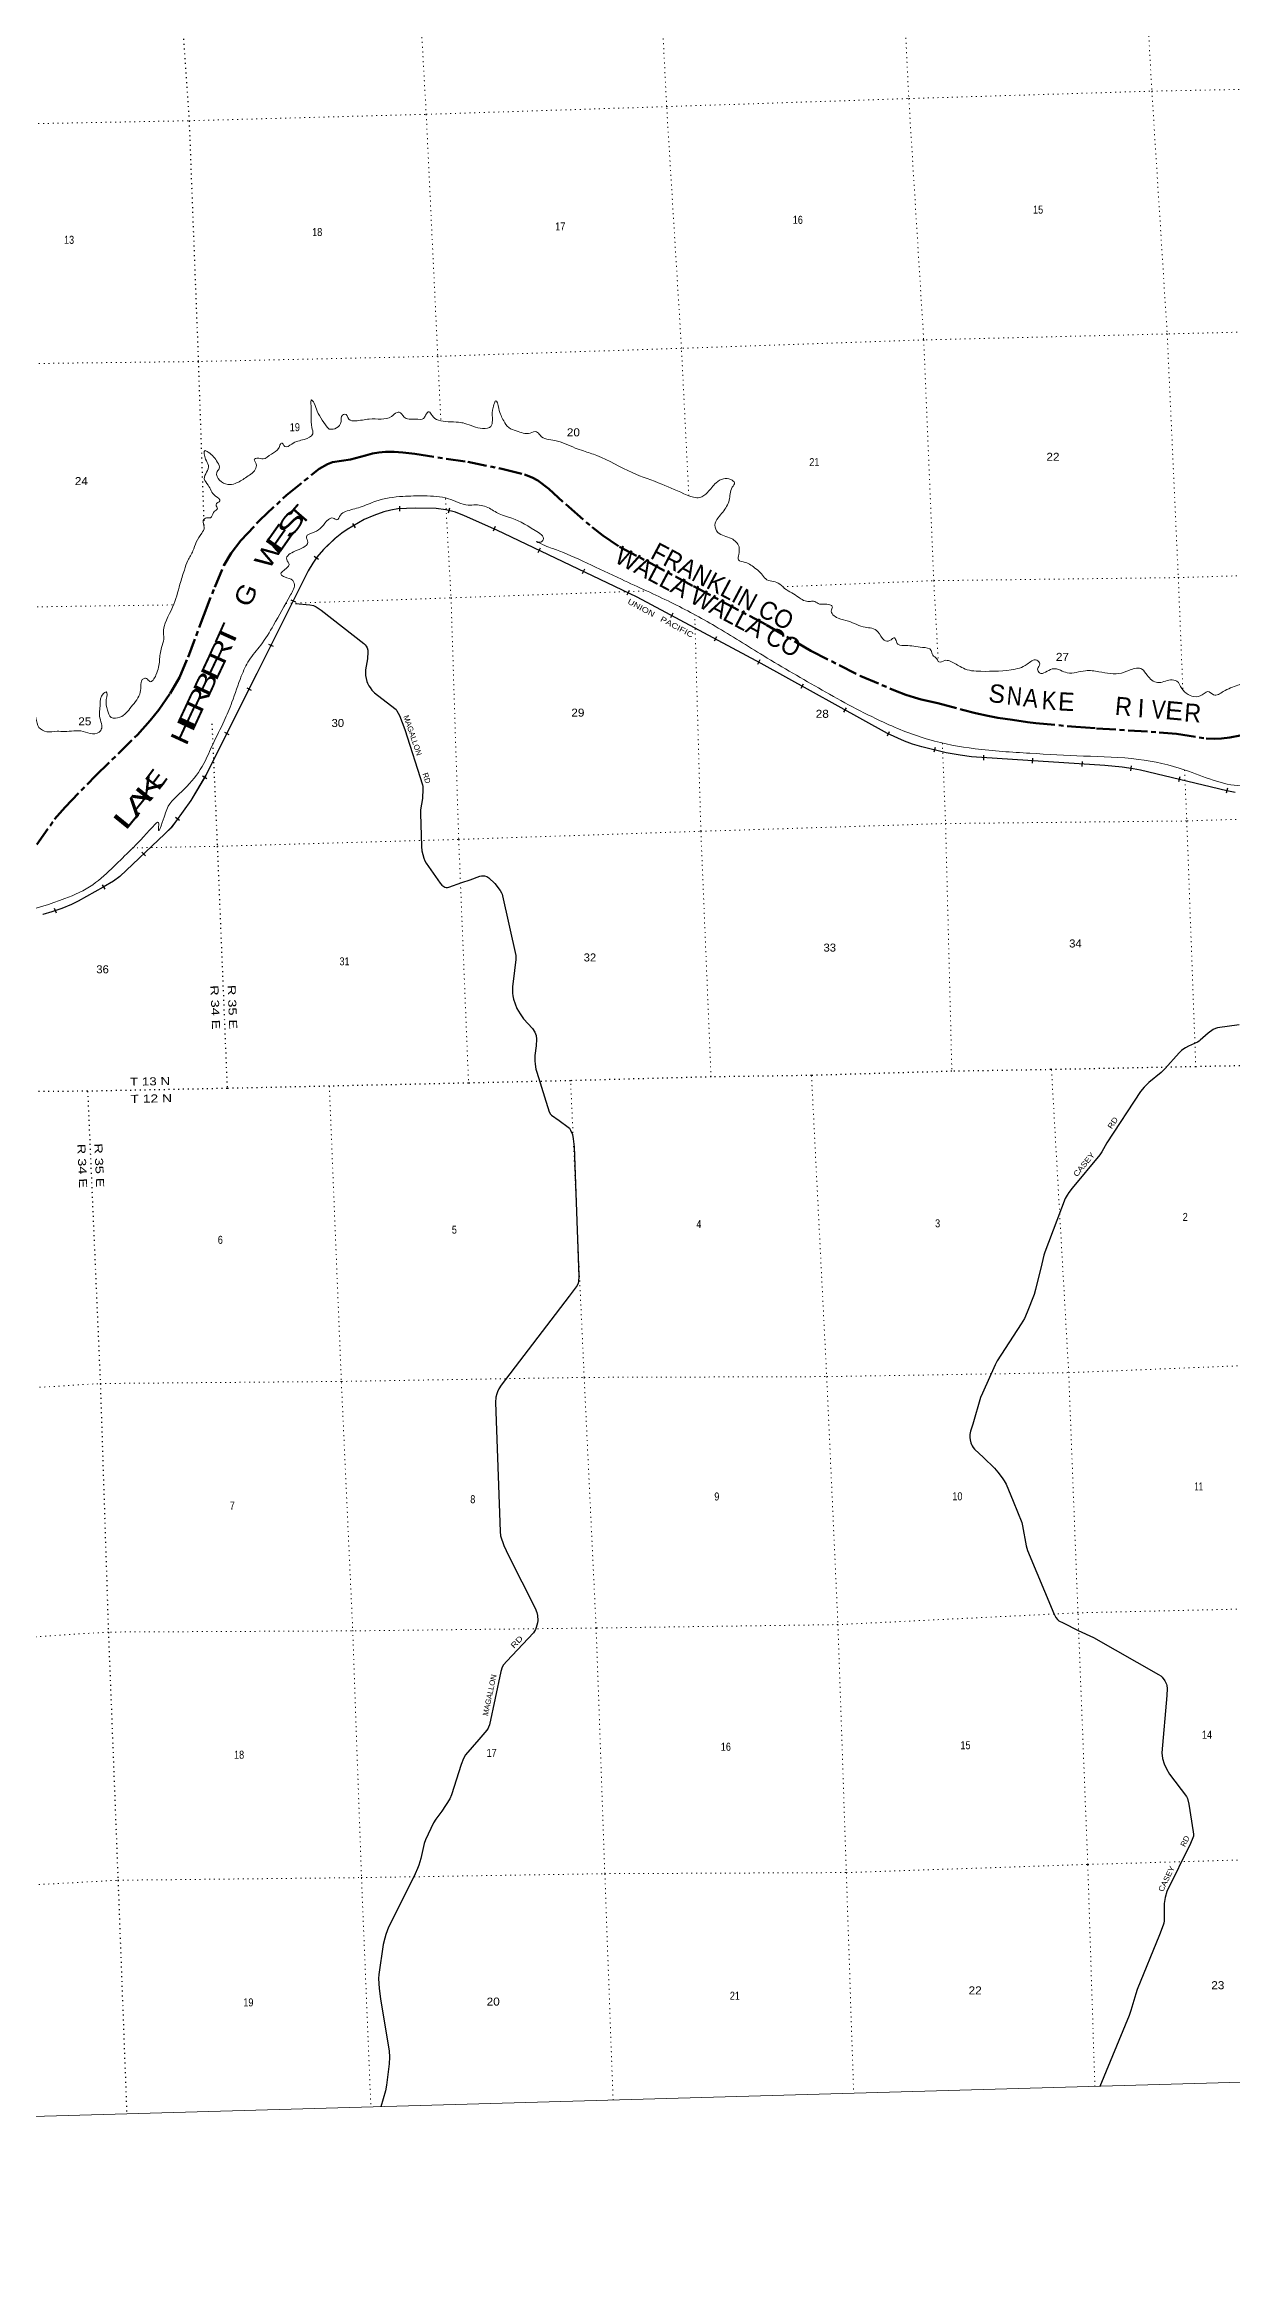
# Model space of a CAD drawing. Header units: feet. Extents: x 501257 to 757852, y -360805 to -170898.
# Drawn here: x 632085 to 658054, y -360805 to -312357 of the extents above; entities that cross this region are included whole.
import ezdxf
from ezdxf.enums import TextEntityAlignment as Align

# ---------------------------------------------------------------- set-up
doc = ezdxf.new("R2010")
doc.units = ezdxf.units.FT
doc.header["$LTSCALE"] = 70
doc.linetypes.add('DOTTED', pattern=[1.5, 0.3, -1.2])
doc.linetypes.add('LONG_DASH_SHORT_DASH', pattern=[9.9, 6, -1.2, 1.5, -1.2])
for name, color, linetype, lineweight in [('11', 7, 'LONG_DASH_SHORT_DASH', 60), ('29', 7, 'Continuous', 25), ('30', 7, 'Continuous', 25), ('34', 7, 'Continuous', 25), ('39', 7, 'Continuous', 13), ('4', 7, 'Continuous', 13), ('6', 7, 'DOTTED', 25), ('7', 7, 'DOTTED', 13)]:
    doc.layers.add(name, color=color, linetype=linetype, lineweight=lineweight)
doc.layers.add('12', color=7, linetype='Continuous')
doc.layers.add('41', color=7, linetype='Continuous')

msp = doc.modelspace()

# ---------------------------------------------------------------- linework, layer by layer
at = {"layer": '11'}
for points in [[(631922.8, -329857.68), (632311.41, -329300.02), (632543.5, -329038.46), (633203.85, -328355.67), (634126.04, -327454.68), (634400.35, -327144.48), (634591.56, -326907.5), (634840.72, -326553.05), (635040, -326203.32), (635229.84, -325761.7), (635571.36, -324844.25), (635812.31, -324225.28), (636015.17, -323754.78), (636171.54, -323484.95), (636384.8, -323204.65), (636800.08, -322762.24), (637380.25, -322217.02), (638094.7, -321638.83), (638281.77, -321535.62), (638387.78, -321497.94), (638583.84, -321465.42), (638781.66, -321434.31), (639109.02, -321345.89), (639262.83, -321307.14), (639403.92, -321282.04), (639547.43, -321269.83), (639736.27, -321268.93), (639926.87, -321281.41), (640191.12, -321313.35), (641347.97, -321490.98), (642121.44, -321645.58), (642586.25, -321766.54), (642752.41, -321831.95), (642876.67, -321898.52), (643116.31, -322079.07), (643555.94, -322473.98), (644063.77, -322916.52), (644298.08, -323096.19), (644666.65, -323343.71), (646283.53, -324208.58), (647890.68, -325061.71), (648850.08, -325619.1), (649940.65, -326171.16), (650702.69, -326494.35), (650930.86, -326582.68), (651113.98, -326642.92)], [(651113.98, -326642.92), (651266.2, -326683.28), (651630.53, -326765.18), (652168.2, -326909.02), (652454.7, -326984.39), (652717.71, -327044.04), (652938.09, -327083.75), (653259.97, -327130.76), (653588.69, -327182.99), (653769, -327204.87), (654648.57, -327281.21), (655099.28, -327316.28), (656464.67, -327404.64), (656845.71, -327437.44), (657495.43, -327535.66), (657676.51, -327546.35), (657831.23, -327539.31), (658014.01, -327515.82), (658237.34, -327472.07)]]:
    msp.add_lwpolyline(points, dxfattribs=at)
at = {"layer": '29'}
for points in [[(637582.14, -324585.83), (637894.72, -324611.72), (637969.7, -324630.94), (638029.15, -324659.27), (638137.02, -324729.5), (639075.07, -325458.6), (639103.52, -325489.26), (639124.75, -325521.84), (639144.57, -325557.25), (639157.88, -325605.72), (639161.56, -325645.06), (639157.41, -325792.71), (639110.6, -326038.81), (639107.39, -326109.37), (639113.44, -326159.21), (639136.09, -326289.52), (639151.53, -326327.64), (639182.81, -326384.42), (639209.7, -326424.08), (639249.34, -326477.9), (639271.98, -326504.81), (639303.51, -326535.69), (639754.16, -326880.51), (639780.16, -326905.65), (639797.14, -326931.15), (639851.11, -327035.38), (639968.92, -327340.63), (640357.68, -328548.63), (640366.18, -328588.29), (640367.6, -328639.49), (640355.55, -328848.83), (640315.22, -329095.35), (640311.79, -329179.44), (640332.2, -329899.85), (640343.19, -329993.08), (640383.16, -330154.81), (640408.64, -330214.29), (640434.28, -330260.67), (640740.65, -330698.85), (640782.34, -330744.02), (640821.97, -330775.18), (640844.62, -330787.93), (640872.92, -330795.01), (640902.66, -330797.84), (640932.46, -330791.51), (641216.57, -330687.29), (641395.7, -330626.44)], [(641395.7, -330626.44), (641610.41, -330548.56), (641645.8, -330541.48), (641685.43, -330538.64), (641715.93, -330540.55), (641761.87, -330552.81), (641788.76, -330568.39), (641810, -330583.97), (641937.18, -330709.01), (642056.3, -330864.41), (642085.12, -330915.14), (642095.93, -330942.31), (642105.84, -330979.13), (642396.02, -332280.79), (642398.85, -332317.61), (642396.74, -332370.56), (642367.27, -332610.41), (642323.96, -332965.13), (642325.24, -333105.12), (642333.73, -333167.44), (642347.89, -333235.43), (642381.86, -333343.07), (642423.08, -333445.68), (642492.27, -333561.19), (642567.28, -333665.96), (642759.45, -333883.26), (642815.01, -333960.61), (642844.33, -334034.36), (642851.81, -334113.58), (642842.59, -334259.57), (642814.58, -334471.24), (642815.01, -334586.66), (642817.84, -334657.48), (642834.82, -334767.95), (642855.5, -334836.34), (643129.25, -335702.77), (643154.73, -335750.93), (643181.42, -335778.78), (643343.65, -335894.15), (643542.4, -336036.93), (643570.88, -336062.53), (643593.53, -336102.19), (643636, -336198.5), (643652.99, -336294.82), (643676.6, -336468.52), (643778.28, -339305.38), (643771.89, -339410.85), (643760.57, -339447.68), (643735.9, -339497.23), (643566.25, -339729.84), (642074.7, -341679.86), (642025.16, -341762.04), (641997.45, -341826.17), (641979.86, -341869.69), (641960.04, -341940.51), (641951.82, -342058.3), (642056.29, -344880.9), (642064.95, -344971.34), (642139.08, -345189), (642235.18, -345404.21), (642820.67, -346557.9), (642860.3, -346654.21), (642868.8, -346716.53), (642877.29, -346824.18), (642874.46, -346875.17), (642846.15, -346977.15), (642826.33, -347025.3), (642781.37, -347098.2), (642198.91, -347717.08), (642130.32, -347792.84), (642098.77, -347846.81), (642067.14, -347942.89), (641821.34, -349104.57), (641800.06, -349158.61), (641790.2, -349181.05), (641761.89, -349226.38), (641587.1, -349428.28), (641299.36, -349763.78), (641252.3, -349843.92), (641199.29, -349972.88), (640991.85, -350639.94), (640953.49, -350727.75), (640780.49, -350994.61), (640646.47, -351169.67), (640597.22, -351247.59), (640420, -351625.75), (640391.72, -351700.07), (640320.92, -352028), (640299.3, -352102.03), (640278.46, -352175.31), (640250.14, -352246.13), (640196.33, -352369.49), (639858.9, -353047.53)], [(658220.22, -333796.08), (657747.4, -333865.89), (657700.6, -333878.45), (657648.22, -333903.94), (657537.51, -333980.68), (657366.54, -334134.82), (657339.64, -334157.48), (657305.18, -334178.36), (657106.84, -334268.79), (657045.21, -334300.54), (657007, -334327.45), (656958.87, -334361.44), (656903.44, -334409.59), (656589.42, -334760.87), (656511.46, -334839.68), (656245.56, -335060.15), (656140.71, -335160.29), (656061.22, -335256.86), (655320.32, -336383.57), (655212.13, -336576.68), (655167.13, -336639.97), (654564.8, -337371.84), (654490.21, -337466.18), (654453.41, -337522.83), (654410.99, -337596.09), (653966.46, -338772.09), (653946.38, -338839.9), (653899.96, -339029.82), (653760.51, -339589.55), (653731.49, -339695.58), (653579.84, -340085.76), (653519.16, -340222.48), (653450.64, -340341.68), (652927.47, -341148.81), (652881.31, -341231.72), (652601.9, -341851.34), (652562.8, -341949.85), (652389.4, -342532.58)], [(652389.4, -342532.58), (652344.29, -342684.19), (652330.03, -342758.75), (652330.13, -342824.41), (652335.79, -342876.82), (652349.95, -342937.72), (652366.17, -342977.17), (652376.84, -343005.71), (652398.08, -343041.12), (652426.07, -343076.5), (652623.59, -343259.51), (652864.09, -343493.94), (652941.64, -343582.19), (653035.07, -343705.42), (653081.35, -343769.05), (653120, -343841.39), (653273.85, -344215.55), (653461.14, -344682.73), (653482.14, -344756.23), (653557.39, -345189.8), (653588.32, -345292.92), (654166.61, -346674.63), (654208.53, -346761.99), (654242.5, -346801.65), (654273.65, -346829.98), (654366.55, -346879.72), (654697.79, -347045.97), (655028.8, -347200.17), (656454.45, -348005.94), (656507.34, -348039.57), (656532.82, -348062.24), (656595.13, -348145.86), (656629.07, -348218.04), (656637.56, -348246.37), (656644.36, -348315.77), (656635.17, -348464.74), (656526.91, -349721.5), (656541.31, -349844.05), (656579.47, -349961.71), (656626.24, -350070.68), (656691.75, -350186.65), (657069.07, -350673.67), (657087.7, -350716.55), (657114.26, -350841.65), (657215.1, -351444.57), (657216.69, -351497.04), (657217.93, -351540.89), (657206.61, -351580.55), (657150.61, -351705.46), (656636.28, -352753.23), (656600.77, -352880.79), (656577.19, -353013.78), (656575.29, -353390.69), (656569.62, -353441.69), (656558.12, -353486.64), (656476.16, -353701.4), (655983.6, -354897.74), (655956.43, -354992.56), (655847.71, -355356.65), (655811.31, -355463.93), (655173.62, -357015.74)], [(639858.9, -353047.53), (639616.21, -353535.19), (639553.72, -353696.52), (639531.07, -353775.84), (639497.25, -353909.53), (639400.85, -354569.02), (639397.33, -354655.44), (639412.17, -354874.96), (639437.69, -355096.95), (639539.47, -355718.18), (639627.31, -356237.15), (639635.83, -356376.33), (639626.67, -356520.66), (639570.71, -356991.04), (639543.89, -357115.43), (639445.89, -357459.31)]]:
    msp.add_lwpolyline(points, dxfattribs=at)
at = {"layer": '34'}
for p, q in [((639850.02, -322459.33), (639855.97, -322569.78)), ((640947.16, -322500), (640920.88, -322607.45)), ((638828.05, -322834.38), (638883.38, -322930.15)), ((641948.21, -322905.23), (641902.94, -323006.15)), ((637990.39, -323553.74), (638082.93, -323614.33)), ((642928.76, -323374.6), (642881.11, -323474.42)), ((643897.49, -323834.18), (643849.83, -323934)), ((637478.85, -324501.91), (637577.75, -324551.44)), ((644876.22, -324304.33), (644828.56, -324404.15)), ((645829.56, -324800.03), (645777.36, -324897.54)), ((636990.33, -325471.6), (637089.23, -325521.12)), ((646785.57, -325314.81), (646733.36, -325412.32)), ((647732.07, -325818.58), (647679.86, -325916.09)), ((636512.56, -326431.48), (636611.46, -326481.01)), ((648681.71, -326346.66), (648628.1, -326443.4)), ((649620.83, -326864.06), (649567.21, -326960.81)), ((636024.04, -327401.17), (636122.94, -327450.7)), ((650565.77, -327388.62), (650521.28, -327489.89)), ((651568.88, -327731.22), (651542.49, -327838.64)), ((652629.6, -327899.16), (652622.44, -328009.54)), ((653699.73, -327965.94), (653692.57, -328076.32)), ((635545.31, -328356.15), (635640.4, -328412.64)), ((654783.07, -328038.82), (654775.92, -328149.2)), ((655855.53, -328134.04), (655838.38, -328243.32)), ((656917.59, -328379.11), (656891.71, -328486.65)), ((657960.63, -328627.51), (657934.75, -328735.05)), ((634954.94, -329260.44), (635044.72, -329325.05)), ((634220.78, -330023.35), (634296.6, -330103.88)), ((633352.18, -330741.2), (633409.4, -330835.86)), ((632304.24, -331251.14), (632346.14, -331353.51))]:
    msp.add_line(p, q, dxfattribs=at)
at = {"layer": '34', "lineweight": 13}
msp.add_lwpolyline([(658131.77, -328715.36), (657948.39, -328682.28), (656063.49, -328228.53), (655899.05, -328197.67), (655661.52, -328160.39), (655279.39, -328124.62), (652366.4, -327935.7), (652117.09, -327904.1), (651809.69, -327848.18), (651278.73, -327717.7), (651073.79, -327657.13), (650900.71, -327594.23), (650524.2, -327428.79), (647765.24, -325899.98), (645054.49, -324448.72), (641981.85, -322981.82), (641278.88, -322666.45), (641078.61, -322587.23), (640869.02, -322535.97), (640654.76, -322508.01), (640196.74, -322496.83), (639816.4, -322517.33), (639667.36, -322545.29), (639512.48, -322581.01), (639294.75, -322657.13), (639080.5, -322750.32), (638710.4, -322964.13), (638591.46, -323048.56), (638447.07, -323160.39), (638191.14, -323405.38), (638046.52, -323570.45), (637958.03, -323705.59), (637853.36, -323873.54), (635614.05, -328345.18), (635289.22, -328891.99), (634953.88, -329357.97), (634856.07, -329488.45), (634723.56, -329623.45), (633736.58, -330552.72), (633598.51, -330653.4), (633374.94, -330788.54), (632828.67, -331093.7), (632676.31, -331170.64), (632471.37, -331254.52), (632252.47, -331329.08), (632050.05, -331385.67)], dxfattribs=at)
at = {"layer": '34'}
msp.add_lwpolyline([(658131.62, -328716.45), (657948.16, -328683.36), (656063.26, -328229.61), (655898.86, -328198.75), (655661.38, -328161.48), (655279.3, -328125.72), (652366.3, -327936.8), (652116.92, -327905.19), (651809.46, -327849.26), (651278.44, -327718.76), (651073.45, -327658.18), (650900.3, -327595.25), (650523.71, -327429.78), (647764.71, -325900.95), (645053.99, -324449.7), (641981.39, -322982.82), (641278.45, -322667.46), (641078.28, -322588.28), (640868.82, -322537.05), (640654.68, -322509.11), (640196.76, -322497.93), (639816.53, -322518.42), (639667.59, -322546.37), (639512.79, -322582.07), (639295.15, -322658.15), (639081, -322751.3), (638710.99, -322965.06), (638592.12, -323049.44), (638447.79, -323161.22), (638191.94, -323406.14), (638047.4, -323571.12), (637958.96, -323706.18), (637854.32, -323874.08), (635615.02, -328345.71), (635290.14, -328892.59), (634954.77, -329358.62), (634856.91, -329489.17), (634724.33, -329624.24), (633737.28, -330553.57), (633599.12, -330654.32), (633375.49, -330789.49), (632829.19, -331094.67), (632676.77, -331171.64), (632471.76, -331255.55), (632252.8, -331330.13), (632050.3, -331386.74)], dxfattribs=at)
at = {"layer": '39'}
for points in [[(630751.57, -327646.49), (631089.94, -327577.76), (631493.18, -327427.35), (631512.73, -327340.34), (631418.95, -327222.44), (631337.67, -327120.26), (631328.06, -327066.26), (631374.03, -327058.9), (631431.78, -327111.5), (631441.48, -327030.8), (631555.84, -327027.49), (631828.94, -326959.26), (631902.9, -327085.77), (631969.22, -327294.94), (632140.61, -327388.47), (632363.24, -327380.01), (632524.04, -327385.39), (632933.54, -327381.56), (633139.99, -327437.89), (633320.46, -327360.29), (633343.56, -327257.09), (633300.47, -327087.46), (633307.99, -326793.73), (633369.55, -326562.76), (633440.6, -326520.49), (633441.32, -326683.31), (633468.22, -326917.74), (633551.14, -327076.17), (633737.78, -327072.76), (633986.26, -326848.44), (634183.67, -326525.08), (634198.77, -326353.76), (634251.38, -326229.6), (634317.53, -326225.67), (634391.8, -326293.88), (634528.14, -326149.2), (634605.18, -325829.33), (634649.22, -325548.62), (634700.02, -325362.19), (634692.39, -325237.77), (634892.59, -324665.04), (635052.7, -324163.84), (635148.09, -323853.49), (635224.39, -323646.22), (635336.68, -323433.89), (635409.49, -323244.82), (635528.27, -323048.38), (635582.83, -322922.15), (635560.27, -322768.01), (635630.98, -322713.69), (635723.27, -322711.01), (635784.25, -322598.68), (635801.67, -322576.06), (635870.02, -322509.74), (635841.48, -322426.14), (635927.36, -322341.22), (635829.91, -322235.49), (635666.36, -321996.98), (635583.97, -321856.63), (635634.1, -321716.47), (635673.86, -321564.54), (635613.71, -321429.58), (635600.25, -321243), (635669.46, -321275.17), (635874.74, -321498.4), (635910.69, -321630.04), (635855.2, -321724.13), (635920.18, -321887.09), (636095.58, -321980.51), (636259.68, -321961.68), (636486.89, -321834.47), (636698.6, -321657.45), (636716.99, -321530.26), (636681.85, -321426.74), (636735.49, -321407.09), (636874.57, -321425.17), (637052.15, -321317.49), (637209.26, -321196.34), (637248.59, -321098.7), (637270.07, -321077.97), (637344.46, -321150.2), (637495.53, -321097.57), (637771.71, -320997.08), (637956.91, -320875.11), (637936.89, -320738.99), (637921.79, -320496.17), (637920.98, -320260.99), (637927.21, -320130.13), (637985.61, -320204.83), (638054.89, -320377.72), (638313.46, -320776.31)], [(638313.46, -320776.31), (638479.27, -320747.38), (638575.61, -320607.88), (638605.63, -320466.29), (638657.15, -320442.68), (638748.75, -320554.61), (638886.41, -320592.84), (639192.43, -320551.8), (639680.66, -320493.41), (639802.66, -320407.45), (639844.61, -320400.2), (639952.15, -320507.65), (640202.44, -320552.66), (640380.82, -320541.45), (640424.75, -320463.79), (640500.95, -320391.21), (640565.54, -320471.76), (640703.05, -320574.32), (641146.18, -320621.78), (641281.41, -320646.01), (641672.24, -320759.31), (641853.58, -320711.84), (641884.06, -320586.31), (641887.55, -320361.05), (641919.93, -320231.45), (641957.77, -320151.95), (642024.87, -320318.87), (642133.25, -320593.15), (642243.9, -320738.71), (642408.63, -320810.33), (642713.26, -320859.79), (642852.94, -320829.61), (642927.5, -320907.86), (643252.01, -321019.07), (643696.57, -321185.09), (643877.12, -321248.21), (644171.23, -321350.25), (644943.11, -321723.9), (645590.93, -321974.5), (646148.12, -322215.66), (646420.71, -322268.07), (646590.15, -322156.61), (646778.8, -321946.08), (646936.85, -321857.06), (647100.05, -321876.45), (647180.4, -321946.49), (647131.04, -322044.42), (647062.98, -322327.84), (646923.89, -322585.18), (646821.24, -322714.81), (646751.56, -322873.64), (646816.37, -323030.58), (647113.43, -323164.7), (647279.3, -323344.84), (647272.11, -323511.91), (647267.53, -323630.65), (647411.73, -323686.78), (647646.71, -323826.72), (647772.48, -323939.67), (647862.02, -324049.66), (648137.67, -324138.16), (648275.6, -324254.78), (648430.99, -324350.79), (648578.36, -324447.03), (648816.07, -324542.67), (648908.19, -324533.96), (649010.13, -324587.3), (649267.93, -324614), (649319.13, -324648.7), (649299.17, -324721.65), (649445.1, -324906.39), (649669.89, -324972.24), (650041.24, -325106.22), (650186.45, -325128.14), (650317.13, -325202.75), (650454.97, -325385.72), (650573.75, -325396.35), (650682.4, -325334.89), (650723.21, -325426.19), (650765.03, -325483.27), (650924.28, -325504.79), (651290.88, -325544.42), (651481.62, -325613.27), (651516.64, -325712.77), (651607.43, -325796.58), (651649.54, -325863.71), (651777.12, -325831.87), (651883.86, -325842.84), (652112.3, -325964.88), (652266.88, -326032.77), (652468.67, -326067.12)], [(630856.82, -331478.67), (631564.73, -331337.42), (632533.88, -331037.92), (633145.52, -330734.71), (633603.76, -330335.43), (634459.97, -329466.25), (634579.72, -329372.31), (634586.3, -329460.58), (634582.91, -329551.14), (634666.22, -329377.84), (634796.32, -329018.24), (635205.36, -328584.2), (635574.3, -328082.97), (635769.02, -327667.21), (636019.13, -327153.35), (636188, -326746.38), (636394.22, -326173.48), (636564.85, -325826.77), (636818.27, -325495.76), (637098.79, -325061.43), (637471.08, -324399.28), (637547.81, -324137.72), (637518.08, -324082.29), (637341.15, -324004.99), (637263.33, -323952.97), (637395.43, -323800.37), (637437.7, -323734.82), (637386.28, -323623.73), (637567.66, -323439.55), (637750.07, -323359.87), (637847.06, -323242.47), (637817.64, -323128.73), (637985.37, -323027.37), (638154.7, -322911.89), (638300.49, -322746.84), (638401.99, -322715.75), (638483.47, -322755.6), (638560.8, -322652.84), (638672.99, -322575.2), (638995.43, -322477.4), (639339.06, -322348.82), (639928.34, -322243.27), (640393.9, -322233.79), (640923.76, -322294.82), (641357.48, -322433.01), (641519.99, -322428.3), (641821.37, -322503.99), (642066.27, -322639.63), (642240.56, -322694.88), (642817.26, -322985.74), (642997.88, -323189.58), (642935.14, -323241.65), (642846.4, -323228.15), (642978.79, -323292.66), (643287.54, -323414.38), (644705.69, -324054.75), (645792.69, -324562), (646759.59, -325082.78), (647818.51, -325729.56), (649095.26, -326478.58), (650436.92, -327181.49), (651433.91, -327562.68), (652441.68, -327762.63), (653641.26, -327860.52), (654815.65, -327920.95), (656014.53, -327994.74), (657033.33, -328228.54), (658266.11, -328570.74), (658841.73, -328548.01), (659349.19, -328529.27), (659552.45, -328406.78), (659711.6, -328355.92), (659864.92, -328311.27), (660316.67, -328103.16), (660879.03, -327624.47), (661374.03, -327039.17), (661861.75, -326341.51), (662252.88, -325804.89)], [(652468.67, -326067.12), (653232.82, -326036.92), (653582.59, -325912.18), (653788.9, -325825.79), (653857.44, -325904.21), (653810.56, -326018.15), (653853.14, -326101.35), (654129.78, -326016.94), (654307.33, -326045.96), (654457.48, -326099.91), (654859.8, -326056.07), (655151.58, -326077.77), (655642.39, -326107.76), (655833.12, -326037.9), (656091.64, -326020.35), (656203.89, -326151.78), (656433.49, -326313.99), (656716.98, -326257.52), (656856.34, -326285.65), (656963.34, -326443.37), (657273.78, -326623.34), (657454.48, -326553.77), (657531.49, -326509.32), (657658.04, -326580.03), (657868.89, -326511.59), (658188.16, -326373.67), (658431.65, -326254.03), (658560.13, -326183.96), (658684.11, -326166.29), (658780.14, -326085.1), (658892.49, -326081.85), (658932.77, -326155.06), (658964.03, -326194.36), (658990.62, -326072.97), (659073.26, -325945.93), (659363.1, -325762.62), (659430.83, -325605.86), (659592.81, -325583.07), (659717.39, -325517.14), (659821.77, -325309.05), (660052.9, -325109.36), (660300.31, -324917.23), (660403.67, -324811.7), (660690.93, -324747.08), (661138.44, -324323.99), (661529.64, -323966.86), (661791.55, -323651.68), (661996.03, -323364.3), (662101.09, -323248.68), (662138.94, -323169.18), (662176.94, -323139.17)]]:
    msp.add_spline(points, degree=3, dxfattribs=at)
at = {"layer": '4'}
msp.add_lwpolyline([(501256.99, -177792.42), (532580.01, -177081.38), (563902.01, -176327.26), (595222.96, -175530.05), (626542.78, -174689.76), (657861.41, -173806.39), (689178.8, -172879.94), (720494.89, -171910.42), (751809.62, -170897.82), (757851.71, -353854.74), (726285.32, -354875.48), (694717.55, -355852.8), (663148.48, -356786.68), (631578.15, -357677.15), (600006.62, -358524.19), (568433.96, -359327.81), (536860.22, -360087.99), (505285.47, -360804.74)], close=True, dxfattribs=at)
at = {"layer": '6'}
for points in [[(635100.57, -311820.97), (635251.86, -314027.9), (635453.19, -319293.21), (635577.24, -322946.78)], [(635750.62, -327219.62), (635867.98, -329895.84), (636084.22, -335190.86)], [(662507.39, -334599.24), (659385.34, -334673.87), (657268.17, -334715.17), (654097.49, -334778.99), (651934, -334815.6), (648866.51, -334906.58), (646666.73, -334938.21), (643595, -335021.27), (641363.7, -335073.93), (638319.59, -335140.1), (636084.22, -335190.86), (633031.91, -335251.24), (630961.53, -335268.96)], [(633031.91, -335251.24), (633310.21, -341644.13), (633486.35, -347079.04), (633696.42, -352506.92), (633887.65, -357613.48)]]:
    msp.add_lwpolyline(points, dxfattribs=at)
at = {"layer": '7'}
msp.add_line((630670.03, -324675.56), (634908.15, -324616.51), dxfattribs=at)
for points in [[(650886.44, -311377.83), (650992.03, -313543.24), (651318.21, -318821.01), (651537.59, -324085.79), (651636.7, -325852.62)], [(656188.49, -311226.55), (656308.34, -313381.01), (656643.48, -318690.68), (656886.8, -324019.1), (656985.74, -326462.52)], [(640313.95, -311675.82), (640438.29, -313887.53), (640690.59, -319179.5), (640757.76, -320585.57)], [(646181.05, -322229.02), (646020.6, -319004.81), (645696.19, -313718.95), (645586.24, -311527.83)], [(630379.56, -314119.75), (635251.86, -314027.9), (640438.29, -313887.53), (645696.19, -313718.95), (650992.03, -313543.24), (656308.34, -313381.01), (661622.28, -313275.14), (661890.88, -313262.56)], [(662043.78, -318554.13), (661950.64, -318558.87), (656643.48, -318690.68), (651318.21, -318821.01), (646020.6, -319004.81), (640690.59, -319179.5), (635453.19, -319293.21), (630523.59, -319354)], [(640859.45, -322292.66), (640980.78, -324462.33), (641148.47, -329744.69), (641363.7, -335073.93)], [(648230.39, -324220.07), (651537.59, -324085.79), (656886.8, -324019.1), (661615.15, -323875.97)], [(637371.94, -324584.81), (640980.78, -324462.33), (645261.46, -324311.24)], [(646666.73, -334938.21), (646444.25, -329566.97), (646310.55, -324827.33)], [(651726.56, -327639.78), (651796.5, -329397.67), (651934, -334815.6)], [(657022.85, -328225.92), (657071.95, -329349.2), (657268.17, -334715.17)], [(634007.79, -329929.84), (635867.98, -329895.84), (641148.47, -329744.69), (646444.25, -329566.97), (651796.5, -329397.67), (657081.74, -329340.88), (662351.56, -329167.93)], [(638319.59, -335140.1), (638582.28, -341617.88), (638830.3, -347038.63), (639021.9, -352452.99), (639227.27, -357442.75)], [(644524.82, -357317.23), (644344.33, -352362.95), (644153.95, -346990.78), (643892.15, -341510.11), (643595, -335021.27)], [(648864.16, -334906.61), (649196.61, -341492.97), (649442.68, -346915.79), (649626.5, -352338.41), (649785.94, -357168.89)], [(655061.55, -357018.93), (654906.23, -352161.16), (654691.99, -346659.01), (654489.01, -341405.81), (654113.54, -334778.52)], [(631140.66, -341778.99), (633310.21, -341644.13), (638583.7, -341597.73), (643892.15, -341510.11), (649200.63, -341492.85), (654489.01, -341405.81), (659765.74, -341194.47), (662694.8, -341085.57)], [(662850.76, -346483.08), (659949.22, -346536.68), (654691.99, -346659.01), (649442.68, -346915.79), (644153.95, -346990.78), (638804.63, -347053.45), (633486.35, -347079.04), (631290.41, -347220.7)], [(631439.25, -352629.57), (633696.42, -352506.92), (639017.78, -352449.08), (644344.33, -352362.95), (649626.5, -352338.41), (654906.23, -352161.16), (660124.41, -352007.8), (663010.75, -352020.01)]]:
    msp.add_lwpolyline(points, dxfattribs=at)

# ---------------------------------------------------------------- texts
at = {"layer": '12', "width": 0.95}
for s, rotation, p in [('WALLA WALLA CO', 331.932, (644529.62, -323669.12)), ('FRANKLIN CO', 332.011, (645316.66, -323585.05))]:
    msp.add_text(s, height=400, rotation=rotation, dxfattribs=at).set_placement(p)
at = {"layer": '30'}
for s, rotation, p in [('MAGALLON', 288.839, (640086.33, -327489.22)), ('RD', 287.839, (640390.36, -328421.68)), ('MAGALLON', 78.053, (641884.1, -348469.83))]:
    msp.add_text(s, height=120, rotation=rotation, dxfattribs=at).set_placement(p, align=Align.CENTER)
for s, rotation, width, p in [('RD', 56.672, 1.15, (655504, -335976.85)), ('CASEY', 50.546, 1.15, (654869.24, -336891.77)), ('RD', 46.736, 1.3, (642460.94, -347336.53)), ('RD', 63.854, 1.05, (657085.84, -351678.52)), ('CASEY', 63.854, 1.1, (656681.69, -352501.88))]:
    msp.add_text(s, height=120, rotation=rotation, dxfattribs=dict(at, width=width)).set_placement(p, align=Align.CENTER)
at = {"layer": '34', "width": 1.25}
msp.add_text('UNION   PACIFIC', height=120, rotation=331.837, dxfattribs=at).set_placement((645535.74, -324959.32), align=Align.CENTER)
at = {"layer": '41'}
for s, rotation, width, p in [('S', 52.903, 1.75, (637640.04, -322954.02)), ('W', 57.489, 1.2, (637158.3, -323612.55)), ('E', 54.931, 1.75, (637391.43, -323270.24)), ('G', 65.045, 1.15, (636671.63, -324478.31)), ('T', 65.746, 1.55, (636273.19, -325369.85)), ('R', 65.746, 1.3, (636118.58, -325712.99)), ('E', 64.756, 1.5, (635958.87, -326061.16)), ('R', 65.161, 1.35, (635628.83, -326766.57)), ('B', 65.161, 1.45, (635790.24, -326417.87)), ('N', 354.876, 0.85, (653285.84, -326806.18)), ('A', 353.876, 0.9, (653639.96, -326851.15)), ('K', 356.876, 0.9, (654052.42, -326906.43)), ('E', 65.161, 1.5, (635465.44, -327119.56)), ('R', 354.876, 0.95, (655672.51, -327034.44)), ('V', 355.876, 0.85, (656439.09, -327102.55)), ('E', 354.876, 1.1, (656781.13, -327129.24)), ('R', 355.876, 0.95, (657188.17, -327177.33)), ('H', 65.161, 1.35, (635298.74, -327479.7)), ('K', 50.92, 1.75, (634544.54, -328737.3)), ('A', 50.92, 1.7, (634290.85, -329059.72)), ('L', 50.92, 1.85, (634031.07, -329364.56))]:
    msp.add_text(s, height=400, rotation=rotation, dxfattribs=dict(at, width=width)).set_placement(p, align=Align.CENTER)
for s, rotation, p in [('T', 49.08, (637824.68, -322776.05)), ('S', 352.876, (652896.68, -326755.69)), ('E', 356.876, (654426.39, -326931.44)), ('I', 356.876, (656061.01, -327075.58)), ('E', 53.275, (634692.3, -328550.1))]:
    msp.add_text(s, height=400, rotation=rotation, dxfattribs=at).set_placement(p, align=Align.CENTER)
at = {"layer": '6'}
for s, rotation, width, p in [('R 34 E', 272.339, 1.35, (635736.68, -333420.21)), ('R 35 E', 272.339, 1.35, (636112.13, -333414.2)), ('T 13 N', 1.133, 1.25, (634399.54, -335123.79)), ('T 12 N', 1.133, 1.3, (634425.59, -335498.72)), ('R 34 E', 272.493, 1.35, (632827.94, -336888.94)), ('R 35 E', 272.493, 1.35, (633200.19, -336878.21))]:
    msp.add_text(s, height=175, rotation=rotation, dxfattribs=dict(at, width=width)).set_placement(p, align=Align.CENTER)
at = {"layer": '7'}
for s, width, p in [('17', 0.85, (643369.68, -316428.05)), ('16', 0.85, (648565.48, -316282.12)), ('15', 0.85, (653820.58, -316058.99)), ('13', 0.85, (632626.78, -316719.72)), ('18', 0.85, (638054.03, -316549.52)), ('19', 0.85, (637565.11, -320817)), ('20', 1.1, (643656.47, -320929.48)), ('21', 0.85, (648926.27, -321580.21)), ('22', 1.1, (654144.33, -321464.99)), ('24', 1.1, (632896.07, -321996.46)), ('27', 1.1, (654352.42, -325840.43)), ('29', 1.1, (643755.05, -327059.92)), ('28', 1.1, (649099.8, -327085.67)), ('25', 1.1, (632971.51, -327249.87)), ('30', 1.05, (638504.43, -327286.31)), ('31', 0.85, (638651.03, -332498.75)), ('32', 1.05, (644018.83, -332413.66)), ('33', 1.05, (649264.1, -332197.99)), ('34', 1.05, (654636.5, -332108.02)), ('36', 1.05, (633359.29, -332672.22)), ('4', 0.85, (646400.91, -338244.63)), ('3', 0.85, (651622.71, -338227.88)), ('2', 0.85, (657038.17, -338087.69)), ('6', 0.85, (635934.55, -338588.15)), ('5', 0.85, (641053.49, -338366.53)), ('11', 0.65, (657333.55, -343981.7)), ('7', 0.85, (636196.91, -344399.78)), ('8', 0.85, (641456.39, -344261.25)), ('9', 0.85, (646793.64, -344201.03)), ('10', 0.85, (652055.17, -344197.5)), ('14', 0.85, (657513.56, -349411.58)), ('18', 0.85, (636345.97, -349848.83)), ('17', 0.85, (641868.41, -349807.87)), ('16', 0.85, (646991.44, -349674.27)), ('15', 0.85, (652232.27, -349641.23)), ('19', 0.85, (636548.52, -355264.93)), ('20', 1.1, (641903.2, -355248.34)), ('21', 0.85, (647188.53, -355119.56)), ('22', 1.1, (652443.74, -355002.94)), ('23', 1.1, (657750.71, -354889.21))]:
    msp.add_text(s, height=175, dxfattribs=dict(at, width=width)).set_placement(p, align=Align.CENTER)

doc.saveas('drawing.dxf')
